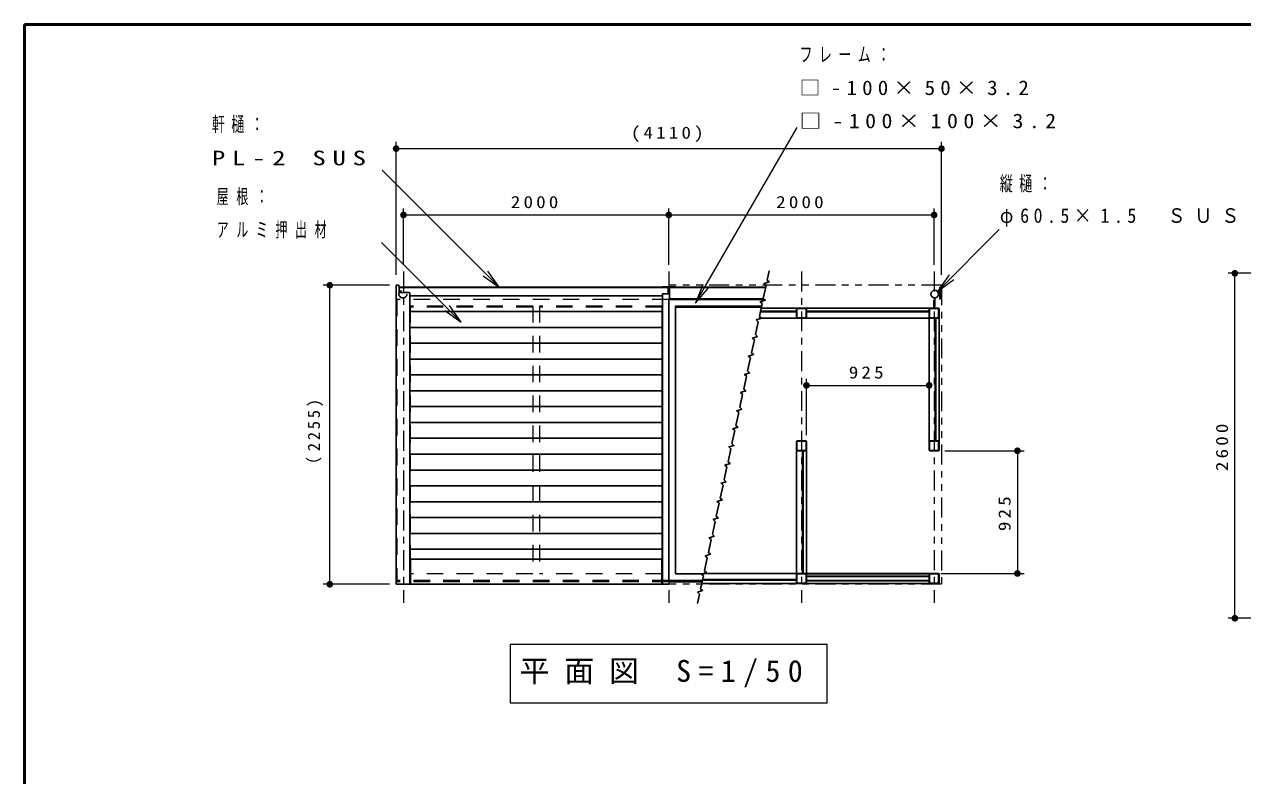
# Model space of a CAD drawing. Units: millimetres on the paper, scale 1:50. Extents: x -365 to 0, y 0 to 257.
# Drawn here: x -365 to -181.3, y 143.8 to 257 of the extents above; entities that cross this region are included whole.
import ezdxf

# ---------------------------------------------------------------- set-up
doc = ezdxf.new("R2010")
doc.units = ezdxf.units.MM
for name, pattern in [('USER1', [4.5, 2.5, -2]), ('USER2', [6, 3, -1, 1, -1]), ('USER3', [8, 3, -1, 1, -1, 1, -1])]:
    doc.linetypes.add(name, pattern=pattern)
doc.layers.add('LY_1', color=7, linetype='Continuous', lineweight=25)
doc.layers.add('LY_2', color=7, linetype='Continuous', lineweight=13)
doc.styles.add('ＭＳ ゴシック', font='')
doc.styles.get('ＭＳ ゴシック').set_extended_font_data('MS Gothic')

# ---------------------------------------------------------------- blocks, each defined once
blk = doc.blocks.new('open_arrow')
at = {"color": 0, "linetype": 'Continuous', "lineweight": -2}
blk.add_lwpolyline([(7.5, 1.25), (0, 0), (7.5, -1.25)], dxfattribs=at)
blk = doc.blocks.new('filled_dot')
at = {"color": 0, "linetype": 'Continuous', "lineweight": -2, "const_width": 1.25}
blk.add_lwpolyline([(-0.625, 0, 1), (0.625, 0, 1)], format="xyb", close=True, dxfattribs=at)

msp = doc.modelspace()

# ---------------------------------------------------------------- linework, layer by layer
at = {"layer": 'LY_1', "lineweight": 13}
for p, q in [((-263.796, 214.948), (-248.485, 241.467)), ((-308.955, 219.268), (-308.955, 239.268)), ((-226.735, 219.268), (-226.735, 239.268)), ((-308.955, 238.268), (-226.735, 238.268)), ((-293.372, 217.339), (-311.072, 235.039)), ((-307.845, 220.727), (-307.845, 229.268)), ((-307.845, 228.268), (-267.845, 228.268)), ((-267.845, 220.727), (-267.845, 229.268)), ((-267.845, 228.268), (-227.845, 228.268)), ((-227.845, 220.727), (-227.845, 229.268)), ((-227.349, 216.752), (-218.017, 226.083)), ((-299.13, 212.123), (-311.147, 224.14)), ((-153.505, 219.471), (-183.505, 219.471)), ((-182.505, 167.471), (-182.505, 219.471)), ((-309.955, 217.671), (-319.955, 217.671)), ((-318.955, 172.596), (-318.955, 217.671)), ((-247.095, 195.093), (-247.095, 203.586)), ((-247.095, 202.586), (-228.595, 202.586)), ((-226.223, 192.721), (-214.285, 192.721)), ((-215.285, 192.721), (-215.285, 174.221)), ((-226.845, 174.221), (-214.285, 174.221)), ((-309.955, 172.596), (-319.955, 172.596)), ((-153.505, 167.471), (-183.505, 167.471)), ((-291.745, 163.535), (-291.745, 154.735)), ((-243.945, 163.535), (-291.745, 163.535)), ((-243.945, 154.735), (-243.945, 163.535)), ((-291.745, 154.735), (-243.945, 154.735))]:
    msp.add_line(p, q, dxfattribs=at)
at = {"layer": 'LY_1', "color": 2, "linetype": 'USER2', "lineweight": 13}
for p, q in [((-307.845, 219.727), (-307.845, 169.811)), ((-267.845, 219.727), (-267.845, 169.811)), ((-247.845, 219.727), (-247.845, 169.811)), ((-227.845, 219.727), (-227.845, 169.811))]:
    msp.add_line(p, q, dxfattribs=at)
at = {"layer": 'LY_1', "color": 4}
for p, q in [((-308.955, 172.596), (-308.955, 217.671)), ((-308.955, 217.671), (-308.609, 217.671)), ((-308.509, 216.677), (-308.509, 217.571)), ((-308.409, 216.577), (-306.995, 216.577)), ((-306.895, 172.596), (-306.895, 216.477)), ((-268.795, 172.596), (-268.795, 216.377)), ((-268.795, 216.377), (-267.845, 216.377)), ((-306.695, 176.377), (-268.995, 176.377)), ((-306.795, 172.596), (-306.795, 176.277)), ((-268.895, 172.596), (-268.895, 176.277)), ((-306.895, 173.499), (-306.795, 173.499)), ((-306.895, 172.66), (-306.795, 172.66)), ((-308.955, 172.596), (-306.895, 172.596)), ((-306.795, 172.596), (-267.845, 172.596))]:
    msp.add_line(p, q, dxfattribs=at)
at = {"layer": 'LY_1'}
for p, q in [((-308.509, 217.385), (-267.845, 217.385)), ((-308.509, 217.339), (-267.945, 217.339)), ((-268.795, 217.417), (-267.845, 217.417)), ((-268.795, 217.385), (-268.795, 217.417)), ((-267.945, 216.377), (-267.945, 217.385)), ((-266.895, 217.417), (-267.845, 217.417)), ((-253.23, 217.385), (-267.845, 217.385)), ((-267.745, 215.631), (-267.745, 217.385)), ((-253.24, 217.339), (-267.745, 217.339)), ((-266.895, 217.385), (-266.895, 217.417)), ((-226.977, 217.385), (-226.945, 217.385)), ((-226.977, 215.585), (-226.977, 217.385)), ((-226.945, 215.585), (-226.945, 217.385)), ((-253.609, 215.631), (-267.845, 215.631)), ((-253.619, 215.585), (-267.845, 215.585)), ((-227.905, 215.421), (-227.905, 214.221)), ((-227.785, 215.741), (-227.785, 214.221)), ((-227.725, 215.741), (-227.725, 214.541)), ((-226.977, 215.585), (-226.945, 215.585)), ((-254.037, 213.647), (-248.595, 213.647)), ((-254.015, 213.747), (-248.595, 213.747)), ((-253.913, 214.221), (-227.845, 214.221)), ((-247.095, 213.747), (-228.595, 213.747)), ((-247.095, 213.647), (-228.595, 213.647)), ((-228.595, 213.471), (-228.595, 193.471)), ((-227.785, 214.541), (-227.725, 214.541)), ((-227.095, 213.471), (-227.095, 193.471)), ((-254.237, 212.721), (-227.845, 212.721)), ((-227.669, 212.721), (-227.669, 194.221)), ((-227.569, 212.721), (-227.569, 194.221)), ((-248.595, 193.471), (-248.595, 174.071)), ((-247.095, 193.471), (-247.095, 174.071)), ((-247.669, 192.721), (-247.669, 174.221)), ((-247.569, 192.721), (-247.569, 174.221)), ((-262.875, 172.721), (-227.845, 172.721)), ((-262.772, 173.195), (-248.595, 173.195)), ((-262.751, 173.295), (-248.595, 173.295)), ((-262.551, 174.221), (-227.845, 174.221)), ((-228.595, 173.831), (-247.095, 173.831)), ((-228.595, 173.771), (-247.095, 173.771)), ((-228.595, 173.171), (-247.095, 173.171)), ((-228.595, 173.111), (-247.095, 173.111))]:
    msp.add_line(p, q, dxfattribs=at)
at = {"layer": 'LY_1', "color": 4, "linetype": 'USER3', "lineweight": 13}
for p, q in [((-226.735, 217.671), (-267.845, 217.671)), ((-226.735, 172.596), (-267.845, 172.596))]:
    msp.add_line(p, q, dxfattribs=at)
at = {"layer": 'LY_1', "color": 120, "linetype": 'USER3', "lineweight": 13}
msp.add_line((-226.735, 217.671), (-226.735, 172.596), dxfattribs=at)
at = {"layer": 'LY_1', "color": 131, "linetype": 'USER1', "lineweight": 13}
for p, q in [((-308.845, 215.533), (-308.845, 172.952)), ((-267.845, 215.533), (-308.845, 215.533)), ((-306.845, 214.544), (-306.845, 174.146)), ((-288.345, 214.544), (-306.845, 214.544)), ((-288.345, 214.345), (-306.845, 214.345)), ((-288.345, 214.544), (-288.345, 174.146)), ((-287.345, 214.544), (-287.345, 174.146)), ((-268.845, 214.544), (-287.345, 214.544)), ((-268.845, 214.345), (-287.345, 214.345)), ((-268.845, 214.544), (-268.845, 174.146)), ((-267.845, 173.151), (-308.845, 173.151)), ((-267.845, 172.952), (-308.845, 172.952)), ((-288.345, 174.146), (-306.845, 174.146)), ((-268.845, 174.146), (-287.345, 174.146))]:
    msp.add_line(p, q, dxfattribs=at)
at = {"layer": 'LY_1', "color": 190}
for p, q in [((-306.895, 216.091), (-268.795, 216.091)), ((-306.895, 213.703), (-268.795, 213.703)), ((-306.895, 211.314), (-268.795, 211.314)), ((-306.895, 208.926), (-268.795, 208.926)), ((-306.895, 206.538), (-268.795, 206.538)), ((-306.895, 204.15), (-268.795, 204.15)), ((-306.895, 201.762), (-268.795, 201.762)), ((-306.895, 199.374), (-268.795, 199.374)), ((-306.895, 196.986), (-268.795, 196.986)), ((-306.895, 194.598), (-268.795, 194.598)), ((-306.895, 192.21), (-268.795, 192.21)), ((-306.895, 189.822), (-268.795, 189.822)), ((-306.895, 187.434), (-268.795, 187.434)), ((-306.895, 185.045), (-268.795, 185.045)), ((-306.895, 182.657), (-268.795, 182.657)), ((-306.895, 180.269), (-268.795, 180.269)), ((-306.895, 177.881), (-268.795, 177.881))]:
    msp.add_line(p, q, dxfattribs=at)
at = {"layer": 'LY_1', "color": 131}
for p, q in [((-267.845, 215.533), (-267.845, 172.952)), ((-267.845, 215.533), (-253.63, 215.533)), ((-268.845, 214.258), (-268.845, 174.146)), ((-266.845, 214.544), (-266.845, 174.146)), ((-266.845, 214.544), (-253.843, 214.544)), ((-266.845, 214.345), (-253.886, 214.345)), ((-266.845, 214.258), (-266.845, 174.146)), ((-267.845, 173.151), (-262.782, 173.151)), ((-267.845, 172.952), (-262.803, 172.952)), ((-266.845, 174.146), (-262.567, 174.146)), ((-247.345, 174.146), (-228.845, 174.146))]:
    msp.add_line(p, q, dxfattribs=at)
at = {"layer": 'LY_1', "color": 3}
for p, q in [((-227.785, 215.421), (-227.905, 215.421)), ((-248.595, 214.093), (-248.595, 212.849)), ((-248.531, 212.849), (-248.531, 214.093)), ((-247.223, 214.221), (-248.467, 214.221)), ((-247.223, 214.157), (-248.467, 214.157)), ((-247.159, 212.849), (-247.159, 214.093)), ((-247.095, 212.849), (-247.095, 214.093)), ((-228.595, 214.093), (-228.595, 212.849)), ((-228.531, 212.849), (-228.531, 214.093)), ((-227.223, 214.221), (-228.467, 214.221)), ((-227.223, 214.157), (-228.467, 214.157)), ((-227.159, 212.849), (-227.159, 214.093)), ((-227.095, 212.849), (-227.095, 214.093)), ((-247.223, 212.785), (-248.467, 212.785)), ((-248.467, 212.721), (-247.223, 212.721)), ((-227.223, 212.785), (-228.467, 212.785)), ((-228.467, 212.721), (-227.223, 212.721)), ((-248.595, 194.093), (-248.595, 192.849)), ((-248.531, 192.849), (-248.531, 194.093)), ((-247.223, 194.221), (-248.467, 194.221)), ((-247.223, 194.157), (-248.467, 194.157)), ((-247.159, 192.849), (-247.159, 194.093)), ((-247.095, 192.849), (-247.095, 194.093)), ((-228.595, 194.093), (-228.595, 192.849)), ((-228.531, 192.849), (-228.531, 194.093)), ((-227.223, 194.221), (-228.467, 194.221)), ((-227.223, 194.157), (-228.467, 194.157)), ((-227.159, 192.849), (-227.159, 194.093)), ((-227.095, 192.849), (-227.095, 194.093)), ((-247.223, 192.785), (-248.467, 192.785)), ((-248.467, 192.721), (-247.223, 192.721)), ((-227.223, 192.785), (-228.467, 192.785)), ((-228.467, 192.721), (-227.223, 192.721)), ((-248.595, 174.093), (-248.595, 172.849)), ((-248.531, 172.849), (-248.531, 174.093)), ((-247.223, 174.221), (-248.467, 174.221)), ((-247.223, 174.157), (-248.467, 174.157)), ((-247.223, 172.785), (-248.467, 172.785)), ((-248.467, 172.721), (-247.223, 172.721)), ((-247.159, 172.849), (-247.159, 174.093)), ((-247.095, 172.849), (-247.095, 174.093)), ((-228.595, 174.093), (-228.595, 172.849)), ((-228.531, 172.849), (-228.531, 174.093)), ((-227.223, 174.221), (-228.467, 174.221)), ((-227.223, 174.157), (-228.467, 174.157)), ((-227.223, 172.785), (-228.467, 172.785)), ((-228.467, 172.721), (-227.223, 172.721)), ((-227.159, 172.849), (-227.159, 174.093)), ((-227.095, 172.849), (-227.095, 174.093))]:
    msp.add_line(p, q, dxfattribs=at)
at = {"layer": 'LY_1'}
msp.add_lwpolyline([(-263.527, 169.702), (-263.219, 171.128), (-263.515, 171.396), (-262.753, 171.641), (-263.05, 171.91), (-262.628, 173.865), (-262.924, 174.133), (-262.162, 174.378), (-262.459, 174.647), (-262.037, 176.601), (-262.333, 176.87), (-261.571, 177.115), (-261.868, 177.383), (-261.446, 179.338), (-261.742, 179.607), (-260.98, 179.852), (-261.277, 180.12), (-260.855, 182.075), (-261.151, 182.344), (-260.389, 182.589), (-260.686, 182.857), (-260.264, 184.812), (-260.56, 185.081), (-259.798, 185.326), (-260.095, 185.594), (-259.673, 187.549), (-259.969, 187.818), (-259.207, 188.062), (-259.504, 188.331), (-259.082, 190.286), (-259.378, 190.555), (-258.616, 190.799), (-258.913, 191.068), (-258.491, 193.023), (-258.787, 193.292), (-258.025, 193.536), (-258.322, 193.805), (-257.9, 195.76), (-258.196, 196.028), (-257.434, 196.273), (-257.731, 196.542), (-257.309, 198.497), (-257.605, 198.765), (-256.843, 199.01), (-257.14, 199.279), (-256.718, 201.234), (-257.014, 201.502), (-256.252, 201.747), (-256.549, 202.016), (-256.127, 203.971), (-256.423, 204.239), (-255.661, 204.484), (-255.958, 204.753), (-255.536, 206.708), (-255.832, 206.976), (-255.07, 207.221), (-255.367, 207.49), (-254.945, 209.444), (-255.241, 209.713), (-254.479, 209.958), (-254.776, 210.226), (-254.354, 212.181), (-254.65, 212.45), (-253.888, 212.695), (-254.185, 212.963), (-253.762, 214.918), (-254.059, 215.187), (-253.297, 215.432), (-253.594, 215.7), (-253.171, 217.655), (-253.468, 217.924), (-252.706, 218.169), (-253.003, 218.437), (-252.695, 219.862)], dxfattribs=at)
at = {"layer": 'LY_1', "linetype": 'USER1', "lineweight": 13}
for radius in [0.605, 0.575]:
    msp.add_circle((-307.935, 216.346), radius, dxfattribs=at)
at = {"layer": 'LY_1'}
msp.add_circle((-227.755, 216.346), 0.575, dxfattribs=at)
at = {"layer": 'LY_1', "color": 4}
for centre, start, end in [((-308.609, 217.571), 0, 90), ((-308.409, 216.677), 180, 270), ((-306.995, 216.477), 0, 90), ((-306.695, 176.277), 90, 180), ((-268.995, 176.277), 0, 90)]:
    msp.add_arc(centre, 0.1, start, end, dxfattribs=at)
at = {"layer": 'LY_1', "color": 3}
for centre, radius, start, end in [((-248.467, 214.093), 0.128, 90, 180), ((-248.467, 214.093), 0.064, 90, 180), ((-247.223, 214.093), 0.128, 0, 90), ((-247.223, 214.093), 0.064, 0, 90), ((-228.467, 214.093), 0.128, 90, 180), ((-228.467, 214.093), 0.064, 90, 180), ((-227.223, 214.093), 0.128, 0, 90), ((-227.223, 214.093), 0.064, 0, 90), ((-248.467, 212.849), 0.128, 180, 270), ((-248.467, 212.849), 0.064, 180, 270), ((-247.223, 212.849), 0.128, 270, 0), ((-247.223, 212.849), 0.064, 270, 0), ((-228.467, 212.849), 0.128, 180, 270), ((-228.467, 212.849), 0.064, 180, 270), ((-227.223, 212.849), 0.128, 270, 0), ((-227.223, 212.849), 0.064, 270, 0), ((-248.467, 194.093), 0.128, 90, 180), ((-248.467, 194.093), 0.064, 90, 180), ((-247.223, 194.093), 0.128, 0, 90), ((-247.223, 194.093), 0.064, 0, 90), ((-228.467, 194.093), 0.128, 90, 180), ((-228.467, 194.093), 0.064, 90, 180), ((-227.223, 194.093), 0.128, 0, 90), ((-227.223, 194.093), 0.064, 0, 90), ((-248.467, 192.849), 0.128, 180, 270), ((-248.467, 192.849), 0.064, 180, 270), ((-247.223, 192.849), 0.128, 270, 0), ((-247.223, 192.849), 0.064, 270, 0), ((-228.467, 192.849), 0.128, 180, 270), ((-228.467, 192.849), 0.064, 180, 270), ((-227.223, 192.849), 0.128, 270, 0), ((-227.223, 192.849), 0.064, 270, 0), ((-248.467, 174.093), 0.128, 90, 180), ((-248.467, 172.849), 0.128, 180, 270), ((-248.467, 174.093), 0.064, 90, 180), ((-248.467, 172.849), 0.064, 180, 270), ((-247.223, 174.093), 0.128, 0, 90), ((-247.223, 174.093), 0.064, 0, 90), ((-247.223, 172.849), 0.128, 270, 0), ((-247.223, 172.849), 0.064, 270, 0), ((-228.467, 174.093), 0.128, 90, 180), ((-228.467, 172.849), 0.128, 180, 270), ((-228.467, 174.093), 0.064, 90, 180), ((-228.467, 172.849), 0.064, 180, 270), ((-227.223, 174.093), 0.128, 0, 90), ((-227.223, 174.093), 0.064, 0, 90), ((-227.223, 172.849), 0.128, 270, 0), ((-227.223, 172.849), 0.064, 270, 0)]:
    msp.add_arc(centre, radius, start, end, dxfattribs=at)
at = {"layer": 'LY_2', "lineweight": 50}
for p, q in [((0, 257), (-365, 257)), ((-365, 257), (-365, 0))]:
    msp.add_line(p, q, dxfattribs=at)

# ---------------------------------------------------------------- block references
at = {"layer": 'LY_1', "lineweight": 13, "xscale": 0.4, "yscale": 0.4}
for p in [(-308.955, 238.268), (-307.845, 228.268), (-267.845, 228.268), (-247.095, 202.586)]:
    msp.add_blockref('filled_dot', p, dxfattribs=at)
for name, p, rotation in [('filled_dot', (-226.735, 238.268), 180), ('filled_dot', (-267.845, 228.268), 180), ('filled_dot', (-227.845, 228.268), 180), ('open_arrow', (-293.372, 217.339), 135), ('open_arrow', (-227.349, 216.752), 45), ('filled_dot', (-182.505, 219.471), 270), ('filled_dot', (-318.955, 217.671), 270), ('open_arrow', (-263.796, 214.948), 60), ('open_arrow', (-299.13, 212.123), 135), ('filled_dot', (-228.595, 202.586), 180), ('filled_dot', (-215.285, 192.721), 270), ('filled_dot', (-215.285, 174.221), 90), ('filled_dot', (-318.955, 172.596), 90), ('filled_dot', (-182.505, 167.471), 90)]:
    msp.add_blockref(name, p, dxfattribs=dict(at, rotation=rotation))

# ---------------------------------------------------------------- texts
at = {"layer": 'LY_1', "style": 'ＭＳ ゴシック'}
for s, insert, char_height, attachment_point in [('\\T1.5;\\W0.65;フレーム：', (-248.13, 252.417), 2.199, 4), ('\\T1.5;\\W1.05;□-100×50×3.2', (-248.13, 247.417), 2.199, 4), ('\\T1.5;\\W0.65;軒樋：', (-336.725, 241.839), 2.199, 4), ('\\T1.5;\\W1.1;□-100×100×3.2', (-248.13, 242.417), 2.199, 4), ('\\T1.33;\\W1.15;(4110)', (-267.845, 239.268), 1.833, 8), ('\\T1.5;\\W1.35;PL-2\\~SUS', (-336.725, 236.839), 2.199, 4), ('\\T1.5;\\W0.65;縦樋：', (-217.939, 232.883), 2.199, 4), ('\\T1.64;\\W0.6;屋根：', (-335.995, 230.94), 2.199, 4), ('\\T1.33;\\W1.15;2000', (-287.845, 229.268), 1.833, 8), ('\\T1.33;\\W1.15;2000', (-247.845, 229.268), 1.833, 8), ('\\T1.5;\\W0.9;φ60.5×1.5\u3000ＳＵＳ', (-217.939, 227.883), 2.199, 4), ('\\T1.64;\\W0.6;アルミ押出材', (-335.995, 225.94), 2.199, 4), ('\\T1.33;\\W1.15;925', (-237.845, 203.586), 1.833, 8), ('\\T1.5;平面図\\~S=1/50', (-290.345, 159.135), 3.299, 4)]:
    msp.add_mtext(s, dxfattribs=dict(at, insert=insert, char_height=char_height, attachment_point=attachment_point))
at = {"layer": 'LY_1', "char_height": 1.833, "attachment_point": 8, "rotation": 90, "style": 'ＭＳ ゴシック'}
for s, insert in [('\\T1.33;（2255)', (-319.955, 195.133)), ('\\T1.33;\\W1.15;2600', (-183.505, 193.471)), ('\\T1.33;\\W1.15;925', (-216.285, 183.471))]:
    msp.add_mtext(s, dxfattribs=dict(at, insert=insert))

doc.saveas('drawing.dxf')
